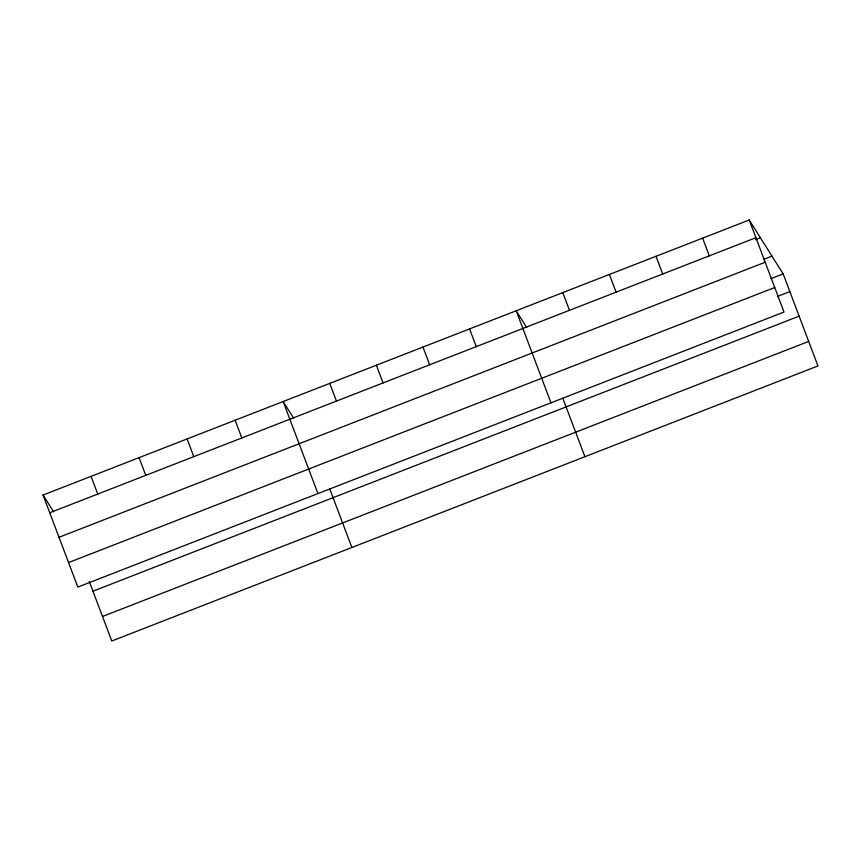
<?xml version="1.0" encoding="UTF-8"?>
<svg xmlns="http://www.w3.org/2000/svg" width="861" height="861" viewBox="0 0 861 861"><rect width="100%" height="100%" fill="white"/><g stroke="black" fill="none" stroke-linecap="round" stroke-linejoin="round"><path stroke-width="1.29" d="M749.221 219.996L784.005 312.048L77.834 587.094L43.05 495.053L749.221 219.996L783.166 273.906L817.95 365.947L111.779 641.004L89.243 581.39M49.744 512.758L755.915 237.701M755.517 239.692L760.424 237.787M763.384 259.462L771.962 256.115M59.011 537.286L765.181 262.239M770.907 278.684L783.166 273.906M68.557 562.567L774.739 287.509M777.591 296.388L789.86 291.61M92.956 591.195L799.126 316.148M102.502 616.476L808.683 341.419M526.684 327.438L516.191 310.767L550.965 402.808M293.655 418.209L283.151 401.527L317.935 493.579M43.05 495.053L53.554 511.725M702.619 238.153L709.313 255.857M656.007 256.298L662.701 274.013M609.405 274.455L616.089 292.17M562.793 292.611L569.487 310.315M562.846 398.331L584.91 456.717M469.579 328.913L476.273 346.628M422.977 347.069L429.661 364.784M376.365 365.225L383.059 382.93M329.752 383.382L336.447 401.086M329.806 489.091L351.88 547.488M235.128 420.233L241.823 437.948M187.106 438.938L193.8 456.642M139.095 457.643L145.778 475.347M91.072 476.348L97.767 494.053"/></g></svg>
